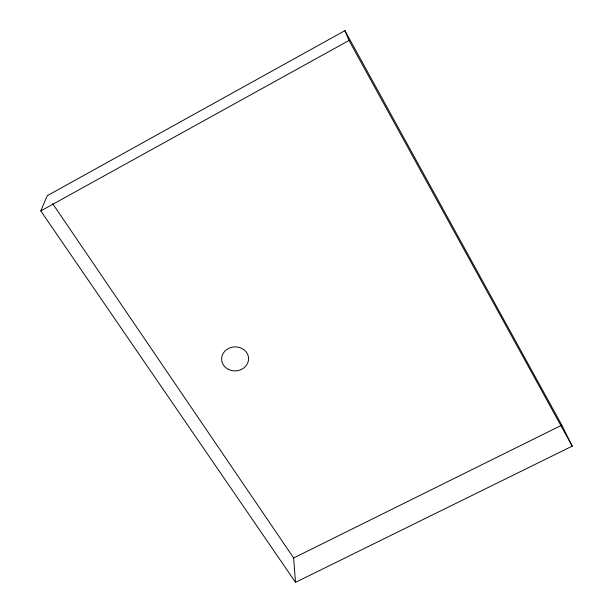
<?xml version="1.0" encoding="UTF-8"?>
<svg xmlns="http://www.w3.org/2000/svg" width="613" height="613" viewBox="0 0 613 613"><rect width="100%" height="100%" fill="white"/><g stroke="black" fill="none" stroke-linecap="round" stroke-linejoin="round"><path stroke-width="0.92" d="M40.795 210.926L47.247 195.7L344.927 30.65L561.807 425.138L572.205 446.126L295.52 582.35L40.795 210.926L349.012 40.473L344.927 30.65M295.52 582.35L293.642 557.976L561.807 425.138M52.626 203.608L293.642 557.976M349.012 40.473L572.205 446.126M228.32 369.317A13.486 11.992 -2.4 0 0 248.587 358.812A13.486 11.992 -2.4 0 0 228.411 348.536A13.486 11.992 -2.4 0 0 228.32 369.317"/></g></svg>
